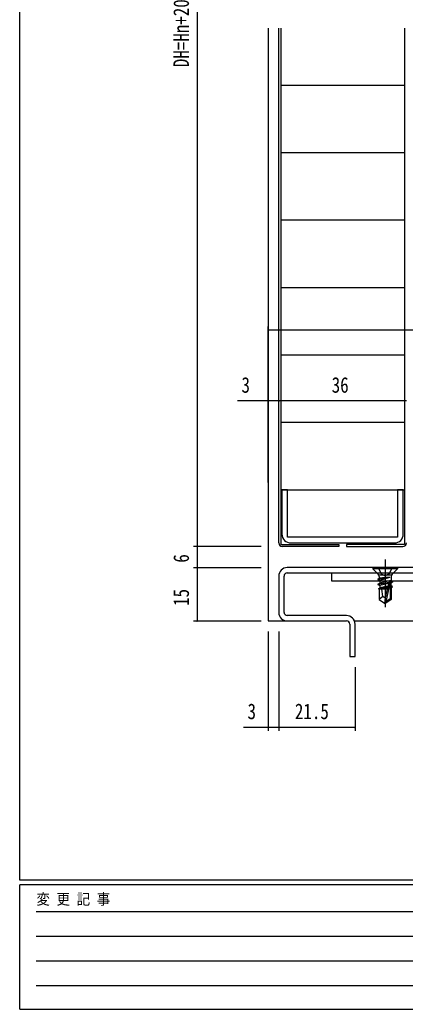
# Model space of a CAD drawing. Units: millimetres, scale not verified. Extents: x -1045 to 397, y -282 to 282.
# Drawn here: x -393.9 to -285.3, y -282.1 to -3.4 of the extents above; entities that cross this region are included whole.
import ezdxf
from ezdxf.enums import TextEntityAlignment as Align

# ---------------------------------------------------------------- set-up
doc = ezdxf.new("R2010")
doc.units = ezdxf.units.MM
doc.header["$LTSCALE"] = 2
for name, color, linetype in [('0-2_YKK_11', 7, 'Continuous'), ('0-3_YKK_12', 2, 'Continuous'), ('0-4_YKK_13', 4, 'Continuous'), ('0-6_YKK_D', 6, 'Continuous'), ('0-7_YKK_ZWAK', 7, 'Continuous')]:
    doc.layers.add(name, color=color, linetype=linetype)
doc.styles.add('ＭＳ ゴシック', font='')
doc.styles.get('ＭＳ ゴシック').set_extended_font_data('MS Gothic')

msp = doc.modelspace()

# ---------------------------------------------------------------- linework, layer by layer
at = {"layer": '0-2_YKK_11'}
for p, q in [((-317.5, -150.748), (-288.3, -150.748)), ((-271.3, -157.701), (-318.5, -157.701)), ((-320.9, -160.101), (-320.9, -170.301)), ((-319.4, -170.301), (-319.4, -160.101)), ((-318.5, -159.201), (-271.3, -159.201)), ((-301.8, -171.201), (-318.5, -171.201)), ((-318.5, -172.701), (-301.8, -172.701))]:
    msp.add_line(p, q, dxfattribs=at)
for points in [[(-287.4, -149.148), (-318.4, -149.148), (-318.4, -135.748), (-320, -135.748), (-320, -148.248)], [(-285.8, -148.248), (-285.8, -135.748), (-287.4, -135.748), (-287.4, -149.148)], [(-300.9, -173.601), (-300.9, -182.701), (-299.4, -182.701), (-299.4, -173.601)]]:
    msp.add_lwpolyline(points, dxfattribs=at)
msp.add_lwpolyline([(-305.9, -159.2), (-225.9, -159.2), (-225.9, -161.5), (-305.9, -161.5)], close=True, dxfattribs=at)
for centre, radius, start, end in [((-317.5, -148.248), 2.5, 180.00001, 269.99999), ((-288.3, -148.248), 2.5, 270.00001, 359.99999), ((-318.5, -160.101), 2.4, 90.00001, 179.99999), ((-318.5, -160.101), 0.9, 90.00001, 179.99999), ((-318.5, -170.301), 2.4, 180.00001, 269.99999), ((-318.5, -170.301), 0.9, 180.00001, 269.99999), ((-301.8, -173.601), 2.4, 0.00001, 89.99999), ((-301.8, -173.601), 0.9, 0.00001, 89.99999)]:
    msp.add_arc(centre, radius, start, end, dxfattribs=at)
at = {"layer": '0-3_YKK_12'}
for p, q in [((-323.9, -5.724), (-323.9, -172.701)), ((-323.9, -172.701), (-318.5, -172.701)), ((-299.575, -172.701), (-270.3, -172.701))]:
    msp.add_line(p, q, dxfattribs=at)
at = {"layer": '0-4_YKK_13'}
for p, q in [((-320.9, -150.748), (-320.9, -5.724)), ((-320.3, -21.748), (-285.5, -21.748)), ((-320.3, -40.748), (-285.5, -40.748)), ((-320.3, -59.748), (-285.5, -59.748)), ((-320.3, -78.748), (-285.5, -78.748)), ((-320.3, -97.748), (-285.5, -97.748)), ((-320.3, -116.748), (-285.5, -116.748)), ((-320.3, -135.748), (-285.5, -135.748)), ((-301.8, -151.148), (-301.8, -151.748)), ((-301.8, -151.748), (-285.9, -151.748)), ((-290.9, -155.396), (-290.9, -168.811)), ((-287.4, -157.701), (-294.4, -157.701)), ((-294.4, -157.701), (-294.4, -158.001)), ((-287.4, -158.001), (-294.4, -158.001)), ((-294.4, -158.001), (-292.873, -159.528)), ((-287.4, -158.001), (-288.927, -159.528)), ((-287.4, -157.701), (-287.4, -158.001)), ((-289.72, -160.424), (-293, -160.951)), ((-289.72, -160.484), (-293, -161.051)), ((-293, -160.951), (-292.58, -160.708)), ((-293, -160.951), (-293, -161.051)), ((-293, -161.051), (-292.45, -161.368)), ((-293, -162.351), (-288.8, -161.651)), ((-289.22, -159.821), (-292.58, -159.821)), ((-292.58, -160.235), (-292.58, -160.708)), ((-289.72, -160.424), (-292.58, -160.708)), ((-289.72, -160.484), (-292.45, -161.368)), ((-289.35, -161.333), (-292.45, -162.033)), ((-292.45, -161.368), (-292.45, -162.033)), ((-289.72, -160.424), (-289.72, -160.484)), ((-288.8, -161.651), (-289.35, -161.333)), ((-289.22, -160.235), (-289.22, -161.408)), ((-288.8, -161.651), (-288.8, -161.751)), ((-288.8, -161.751), (-293, -162.451)), ((-293, -162.351), (-292.45, -162.033)), ((-293, -162.351), (-293, -162.451)), ((-293, -162.451), (-292.45, -162.768)), ((-290.221, -163.211), (-292.8, -163.635)), ((-292.8, -163.635), (-292.45, -163.433)), ((-292.6, -163.73), (-292.8, -163.635)), ((-292.6, -163.73), (-292.6, -166.655)), ((-290.356, -163.801), (-292.6, -163.801)), ((-289.995, -162.214), (-292.45, -162.768)), ((-292.45, -162.768), (-292.45, -163.433)), ((-290.154, -162.915), (-292.45, -163.433)), ((-290.282, -163.477), (-291.948, -163.801)), ((-289.99, -162.194), (-290.9, -166.194)), ((-289.557, -162.091), (-290.75, -167.339)), ((-289.35, -162.068), (-289.541, -162.112)), ((-289.35, -162.733), (-289.503, -162.768)), ((-289.5, -162.249), (-289.5, -166.496)), ((-288.9, -162.993), (-289.5, -163.092)), ((-288.9, -163.209), (-289.5, -163.325)), ((-289.2, -163.801), (-289.5, -163.801)), ((-288.8, -161.751), (-289.35, -162.068)), ((-289.35, -162.068), (-289.35, -162.733)), ((-288.9, -162.993), (-289.35, -162.733)), ((-289.2, -163.382), (-289.2, -166.655)), ((-288.9, -162.993), (-288.9, -163.209)), ((-291.6, -165.801), (-292.6, -166.655)), ((-292.6, -166.655), (-291.05, -167.701)), ((-290.9, -166.194), (-291.05, -167.701)), ((-290.9, -166.194), (-290.9, -167.701)), ((-289.5, -166.496), (-290.75, -167.339)), ((-289.2, -166.655), (-290.75, -167.701)), ((-289.2, -166.655), (-289.5, -166.496)), ((-291.05, -167.701), (-290.75, -167.701)), ((-290.75, -167.339), (-290.75, -167.701))]:
    msp.add_line(p, q, dxfattribs=at)
for points in [[(-320.3, -5.724), (-320.3, -151.148), (-304, -151.148), (-304, -151.748), (-319.9, -151.748)], [(-285.5, -5.724), (-285.5, -151.148), (-301.8, -151.148)], [(-292.901, -157.701), (-292.045, -159.417), (-290.9, -160.026)], [(-288.899, -157.701), (-289.755, -159.417), (-290.9, -160.026)], [(-290.9, -166.302), (-291.6, -165.801), (-291.8, -163.801)], [(-288.9, -163.209), (-289.35, -163.468), (-289.5, -163.502)]]:
    msp.add_lwpolyline(points, dxfattribs=at)
for centre, radius, start, end in [((-319.9, -150.748), 1, 180, 270), ((-285.9, -150.748), 1, 270, 0), ((-293.58, -160.235), 1, 0, 45), ((-288.22, -160.235), 1, 135, 180), ((-289.748, -162.249), 0.248, 0, 167.19096)]:
    msp.add_arc(centre, radius, start, end, dxfattribs=at)
at = {"layer": '0-6_YKK_D'}
for p, q in [((-343.9, 143.3), (-343.9, -151.748)), ((-323.9, -133.748), (-323.9, -89.748)), ((-323.9, -90.748), (-182.9, -90.748)), ((-323.9, -133.748), (-323.9, -109.748)), ((-320.9, -133.748), (-320.9, -109.748)), ((-320.9, -133.748), (-320.9, -109.748)), ((-284.9, -110.748), (-320.9, -110.748)), ((-325.9, -151.748), (-344.9, -151.748)), ((-325.9, -151.748), (-344.9, -151.748)), ((-343.9, -151.748), (-343.9, -157.748)), ((-325.9, -157.748), (-344.9, -157.748)), ((-325.9, -157.748), (-344.9, -157.748)), ((-343.9, -157.748), (-343.9, -172.748)), ((-325.9, -172.748), (-344.9, -172.748)), ((-323.9, -175.701), (-323.9, -203.701)), ((-320.9, -175.701), (-320.9, -203.701)), ((-320.9, -185.701), (-320.9, -203.701)), ((-299.4, -185.701), (-299.4, -203.701)), ((-299.4, -202.701), (-320.9, -202.701))]:
    msp.add_line(p, q, dxfattribs=at)
for points in [[(-320.9, -110.748), (-323.9, -110.748), (-332.5, -110.748)], [(-320.9, -202.701), (-323.9, -202.701), (-330.8, -202.701)]]:
    msp.add_lwpolyline(points, dxfattribs=at)
for centre, start, end in [((-323.9, -90.748), 0, 180), ((-323.9, -90.748), 180, 0), ((-323.9, -110.748), 0, 180), ((-323.9, -110.748), 180, 0), ((-320.9, -110.748), 0, 180), ((-320.9, -110.748), 0, 180), ((-320.9, -110.748), 180, 0), ((-320.9, -110.748), 180, 0), ((-343.9, -151.748), 90, 270), ((-343.9, -151.748), 90, 270), ((-343.9, -151.748), 270, 90), ((-343.9, -151.748), 270, 90), ((-343.9, -157.748), 90, 270), ((-343.9, -157.748), 90, 270), ((-343.9, -157.748), 270, 90), ((-343.9, -157.748), 270, 90), ((-343.9, -172.748), 90, 270), ((-343.9, -172.748), 270, 90), ((-323.9, -202.701), 0, 180), ((-323.9, -202.701), 180, 0), ((-320.9, -202.701), 0, 180), ((-320.9, -202.701), 0, 180), ((-320.9, -202.701), 180, 0), ((-320.9, -202.701), 180, 0), ((-299.4, -202.701), 0, 180), ((-299.4, -202.701), 180, 0)]:
    msp.add_arc(centre, 0.106, start, end, dxfattribs=at)
at = {"layer": '0-7_YKK_ZWAK'}
for p, q in [((-393.9, -245.7), (-393.9, 279.3)), ((376.1, -245.7), (-393.9, -245.7)), ((338.3, -247.1), (-393.9, -247.1)), ((-393.9, -282.1), (-393.9, -247.1)), ((-389.301, -254.612), (-141.109, -254.612)), ((-389.301, -261.541), (-141.109, -261.541)), ((-389.301, -268.47), (-141.109, -268.47)), ((-389.301, -275.398), (-141.109, -275.398)), ((-393.9, -282.1), (338.3, -282.1))]:
    msp.add_line(p, q, dxfattribs=at)

# ---------------------------------------------------------------- texts
at = {"layer": '0-6_YKK_D', "style": 'ＭＳ ゴシック', "width": 0.8}
for s, p in [('DH=Hn+20', (-344.9, -16.723)), ('6', (-344.9, -156.307)), ('15', (-344.9, -168.488))]:
    msp.add_text(s, height=4.399, rotation=90, dxfattribs=at).set_placement(p, align=Align.BOTTOM_LEFT)
for s, p in [('3', (-331.41, -109.748)), ('36', (-305.982, -109.748)), ('3', (-329.711, -201.701)), ('21.5', (-316.351, -201.701))]:
    msp.add_text(s, height=4.399, dxfattribs=at).set_placement(p, align=Align.BOTTOM_LEFT)
at = {"layer": '0-7_YKK_ZWAK', "style": 'ＭＳ ゴシック', "width": 0.9}
msp.add_text('変 更 記 事', height=3.079, dxfattribs=at).set_placement((-389.186, -253.547), align=Align.BOTTOM_LEFT)

doc.saveas('drawing.dxf')
